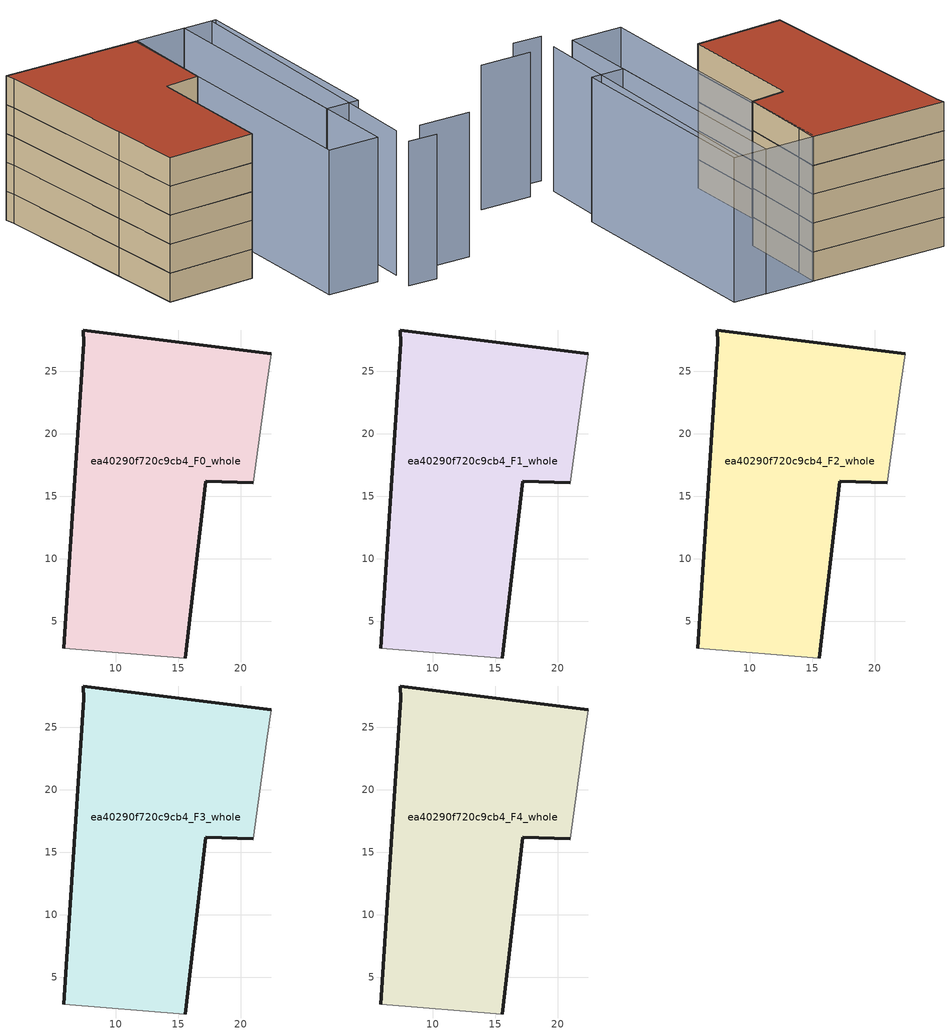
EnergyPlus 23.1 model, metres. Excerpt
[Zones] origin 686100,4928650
ea40290f720c9cb4_F0_whole
 floor ground (EU_floor_Construction): 15.58,2.04 17.2,16.21 21.03,16.07 22.09,23.95 22.45,26.39 7.4,28.29 7.44,27.25 6.38,10.88 5.85,2.84 z0
 wall outside (EU_wall_Construction): 5.85,2.84 6.38,10.88 7.44,27.25 7.4,28.29 22.45,26.39 / 21.03,16.07 17.2,16.21 15.58,2.04 z0:3
 wall adiabatic (EU_wall_Construction): 22.45,26.39 22.09,23.95 21.03,16.07 / 15.58,2.04 5.85,2.84 z0:3
ea40290f720c9cb4_F1_whole
 floor to ea40290f720c9cb4_F0_whole (EU_floor_Construction): 15.58,2.04 17.2,16.21 21.03,16.07 22.09,23.95 22.45,26.39 7.4,28.29 7.44,27.25 6.38,10.88 5.85,2.84 z3
 wall outside (EU_wall_Construction): 5.85,2.84 6.38,10.88 7.44,27.25 7.4,28.29 22.45,26.39 / 21.03,16.07 17.2,16.21 15.58,2.04 z3:6
 wall adiabatic (EU_wall_Construction): 22.45,26.39 22.09,23.95 21.03,16.07 / 15.58,2.04 5.85,2.84 z3:6
ea40290f720c9cb4_F2_whole
 floor to ea40290f720c9cb4_F1_whole (EU_floor_Construction): 15.58,2.04 17.2,16.21 21.03,16.07 22.09,23.95 22.45,26.39 7.4,28.29 7.44,27.25 6.38,10.88 5.85,2.84 z6
 wall outside (EU_wall_Construction): 5.85,2.84 6.38,10.88 7.44,27.25 7.4,28.29 22.45,26.39 / 21.03,16.07 17.2,16.21 15.58,2.04 z6:9
 wall adiabatic (EU_wall_Construction): 22.45,26.39 22.09,23.95 21.03,16.07 / 15.58,2.04 5.85,2.84 z6:9
ea40290f720c9cb4_F3_whole
 floor to ea40290f720c9cb4_F2_whole (EU_floor_Construction): 15.58,2.04 17.2,16.21 21.03,16.07 22.09,23.95 22.45,26.39 7.4,28.29 7.44,27.25 6.38,10.88 5.85,2.84 z9
 wall outside (EU_wall_Construction): 5.85,2.84 6.38,10.88 7.44,27.25 7.4,28.29 22.45,26.39 / 21.03,16.07 17.2,16.21 15.58,2.04 z9:12
 wall adiabatic (EU_wall_Construction): 22.45,26.39 22.09,23.95 21.03,16.07 / 15.58,2.04 5.85,2.84 z9:12
ea40290f720c9cb4_F4_whole
 floor to ea40290f720c9cb4_F3_whole (EU_floor_Construction): 15.58,2.04 17.2,16.21 21.03,16.07 22.09,23.95 22.45,26.39 7.4,28.29 7.44,27.25 6.38,10.88 5.85,2.84 z12
 wall outside (EU_wall_Construction): 5.85,2.84 6.38,10.88 7.44,27.25 7.4,28.29 22.45,26.39 / 21.03,16.07 17.2,16.21 15.58,2.04 z12:15
 wall adiabatic (EU_wall_Construction): 22.45,26.39 22.09,23.95 21.03,16.07 / 15.58,2.04 5.85,2.84 z12:15
 roof outside (EU_roof_Construction): 22.45,26.39 22.09,23.95 21.03,16.07 17.2,16.21 15.58,2.04 5.85,2.84 6.38,10.88 7.44,27.25 7.4,28.29 z15
shading: 25.6,-9.27 28.75,-9.7 / 26.35,-6.57 31,25.3 / 28.97,-7.01 34.61,-7.75 / 5.85,2.85 15.58,2.05 / 27.86,25.76 24.06,-6.54 / 24.06,-6.54 18.45,-5.88 / 18.45,-5.88 22.25,26.42 / 22.25,26.42 27.86,25.76 / 25,1.94 27.85,25.7 / 27.85,25.7 31.49,25.27 / 31.49,25.27 28.64,1.51 / 28.64,1.51 25,1.94 z0:15
[Building]
EU S2 Campaign: North Axis=0; Terrain=City; Solar Distribution=FullExterior
[Site:Location]
Bologna: Latitude=44.5; Longitude=11.25; Time Zone=1; Elevation=37
[SizingPeriod:WeatherFileDays]
AnnualSizingPeriod: Begin Month=1; Begin Day of Month=1; End Month=12; End Day of Month=31; Day of Week for Start Day=Monday; Use Weather File Daylight Saving Period=No; Use Weather File Rain and Snow Indicators=No
[MATERIAL]
EU_InternalMass_Material: Roughness=MediumRough; Thickness=0.1; Conductivity=1; Density=1800; Specific Heat=900; Thermal Absorptance=0.9; Solar Absorptance=0.7; Visible Absorptance=0.7
[MATERIAL:NOMASS] Roughness=MediumRough; Thermal Absorptance=0.9; Solar Absorptance=0.7; Visible Absorptance=0.7
Name | Thermal Resistance
EU_wall_NoMass | 0.905828
EU_roof_NoMass | 0.37593
EU_floor_NoMass | 0.67114
[CONSTRUCTION]
EU_wall_Construction: EU_wall_NoMass
EU_roof_Construction: EU_roof_NoMass
EU_floor_Construction: EU_floor_NoMass
EU_InternalMass_Construction: EU_InternalMass_Material
[ZONE] Type=1; Multiplier=1; Ceiling Height=autocalculate; Floor Area=autocalculate; Part of Total Floor Area=Yes
Name | Volume
ea40290f720c9cb4_F0_whole | 910.902
ea40290f720c9cb4_F1_whole; ea40290f720c9cb4_F2_whole; ea40290f720c9cb4_F3_whole; ea40290f720c9cb4_F4_whole | 910.903
[INTERNALMASS] Construction=EU_InternalMass_Construction; Surface Area=303.634
Name | Zone or ZoneList
ea40290f720c9cb4_F0_whole_EU_InternalMass | ea40290f720c9cb4_F0_whole
ea40290f720c9cb4_F1_whole_EU_InternalMass | ea40290f720c9cb4_F1_whole
ea40290f720c9cb4_F2_whole_EU_InternalMass | ea40290f720c9cb4_F2_whole
ea40290f720c9cb4_F3_whole_EU_InternalMass | ea40290f720c9cb4_F3_whole
ea40290f720c9cb4_F4_whole_EU_InternalMass | ea40290f720c9cb4_F4_whole
[OTHEREQUIPMENT] Fuel Type=Electricity; Design Level Calculation Method=Watts/Area; Power per Zone Floor Area=1; Fraction Latent=0; Fraction Radiant=0; Fraction Lost=0; Carbon Dioxide Generation Rate=0; EndUse Subcategory=EU_Step8_InternalGains
Name | Zone or ZoneList or Space or SpaceList | Schedule
EU_Step8_InternalGain_ea40290f720c9cb4_F0_whole_f000 | ea40290f720c9cb4_F0_whole | EU_Step8_GainSchedule_ea40290f720c9cb4_F0_whole_f000
EU_Step8_InternalGain_ea40290f720c9cb4_F1_whole_f000 | ea40290f720c9cb4_F1_whole | EU_Step8_GainSchedule_ea40290f720c9cb4_F1_whole_f000
EU_Step8_InternalGain_ea40290f720c9cb4_F2_whole_f000 | ea40290f720c9cb4_F2_whole | EU_Step8_GainSchedule_ea40290f720c9cb4_F2_whole_f000
EU_Step8_InternalGain_ea40290f720c9cb4_F3_whole_f000 | ea40290f720c9cb4_F3_whole | EU_Step8_GainSchedule_ea40290f720c9cb4_F3_whole_f000
EU_Step8_InternalGain_ea40290f720c9cb4_F4_whole_f000 | ea40290f720c9cb4_F4_whole | EU_Step8_GainSchedule_ea40290f720c9cb4_F4_whole_f000
[ZONEVENTILATION:DESIGNFLOWRATE] Schedule=EU_AlwaysOn; Design Flow Rate Calculation Method=AirChanges/Hour; Air Changes per Hour=0.73129; Ventilation Type=Natural; Fan Pressure Rise=0; Fan Total Efficiency=1; Constant Term Coefficient=1; Temperature Term Coefficient=0; Velocity Term Coefficient=0; Velocity Squared Term Coefficient=0; Minimum Indoor Temperature=-100; Maximum Indoor Temperature=100; Delta Temperature=-100; Minimum Outdoor Temperature=-100; Maximum Outdoor Temperature=100; Maximum Wind Speed=40
Name | Zone or ZoneList or Space or SpaceList
EU_ConstantAir_ea40290f720c9cb4_F0_whole | ea40290f720c9cb4_F0_whole
EU_ConstantAir_ea40290f720c9cb4_F1_whole | ea40290f720c9cb4_F1_whole
EU_ConstantAir_ea40290f720c9cb4_F2_whole | ea40290f720c9cb4_F2_whole
EU_ConstantAir_ea40290f720c9cb4_F3_whole | ea40290f720c9cb4_F3_whole
EU_ConstantAir_ea40290f720c9cb4_F4_whole | ea40290f720c9cb4_F4_whole
[HVACTEMPLATE:THERMOSTAT] Constant Heating Setpoint=20; Constant Cooling Setpoint=50
EU_HeatOnly_ea40290f720c9cb4_F0_whole; EU_HeatOnly_ea40290f720c9cb4_F1_whole; EU_HeatOnly_ea40290f720c9cb4_F2_whole; EU_HeatOnly_ea40290f720c9cb4_F3_whole; EU_HeatOnly_ea40290f720c9cb4_F4_whole
[HVACTEMPLATE:ZONE:IDEALLOADSAIRSYSTEM] System Availability Schedule=EU_AlwaysOn; Maximum Heating Supply Air Temperature=50; Minimum Cooling Supply Air Temperature=13; Maximum Heating Supply Air Humidity Ratio=0.0156; Minimum Cooling Supply Air Humidity Ratio=0.0077; Heating Limit=NoLimit; Cooling Limit=NoLimit; Heating Availability Schedule=EU_AlwaysOn; Cooling Availability Schedule=EU_CoolingOff; Dehumidification Control Type=ConstantSensibleHeatRatio; Cooling Sensible Heat Ratio=0.7; Dehumidification Setpoint=60; Humidification Control Type=None; Humidification Setpoint=30; Outdoor Air Method=None; Outdoor Air Flow Rate per Person=0.00944; Outdoor Air Flow Rate per Zone Floor Area=0; Outdoor Air Flow Rate per Zone=0; Demand Controlled Ventilation Type=None; Outdoor Air Economizer Type=NoEconomizer; Heat Recovery Type=None; Sensible Heat Recovery Effectiveness=0.7; Latent Heat Recovery Effectiveness=0.65
Name | Template Thermostat
ea40290f720c9cb4_F0_whole | EU_HeatOnly_ea40290f720c9cb4_F0_whole
ea40290f720c9cb4_F1_whole | EU_HeatOnly_ea40290f720c9cb4_F1_whole
ea40290f720c9cb4_F2_whole | EU_HeatOnly_ea40290f720c9cb4_F2_whole
ea40290f720c9cb4_F3_whole | EU_HeatOnly_ea40290f720c9cb4_F3_whole
ea40290f720c9cb4_F4_whole | EU_HeatOnly_ea40290f720c9cb4_F4_whole
[SIZING:ZONE] Zone Cooling Design Supply Air Temperature Input Method=SupplyAirTemperature; Zone Cooling Design Supply Air Temperature=13; Zone Heating Design Supply Air Temperature Input Method=SupplyAirTemperature; Zone Heating Design Supply Air Temperature=50; Zone Cooling Design Supply Air Humidity Ratio=0.008; Zone Heating Design Supply Air Humidity Ratio=0.008; Cooling Design Air Flow Method=DesignDay; Cooling Design Air Flow Rate=0; Cooling Minimum Air Flow per Zone Floor Area=0.000762; Cooling Minimum Air Flow=0; Cooling Minimum Air Flow Fraction=0.2; Heating Design Air Flow Method=DesignDay; Heating Design Air Flow Rate=0; Heating Maximum Air Flow per Zone Floor Area=0.002032; Heating Maximum Air Flow=0.141576; Heating Maximum Air Flow Fraction=0.3; Account for Dedicated Outdoor Air System=No; Dedicated Outdoor Air System Control Strategy=NeutralSupplyAir; Dedicated Outdoor Air Low Setpoint Temperature for Design=autosize; Dedicated Outdoor Air High Setpoint Temperature for Design=autosize; Zone Load Sizing Method=Sensible Load Only No Latent Load; Zone Latent Cooling Design Supply Air Humidity Ratio Input Method=HumidityRatioDifference; Zone Cooling Design Supply Air Humidity Ratio Difference=0.005; Zone Latent Heating Design Supply Air Humidity Ratio Input Method=HumidityRatioDifference; Zone Humidification Design Supply Air Humidity Ratio Difference=0.005
ea40290f720c9cb4_F0_whole; ea40290f720c9cb4_F1_whole; ea40290f720c9cb4_F2_whole; ea40290f720c9cb4_F3_whole; ea40290f720c9cb4_F4_whole
[SCHEDULE:CONSTANT]
Name | Hourly Value
EU_AlwaysOn | 1
EU_CoolingOff | 0
[SCHEDULE:FILE] Column Number=1; Rows to Skip at Top=0; Number of Hours of Data=8760; Column Separator=Comma; Interpolate to Timestep=No; Minutes per Item=60; Adjust Schedule for Daylight Savings=Yes
Name | File
EU_Step8_GainSchedule_ea40290f720c9cb4_F0_whole_f000 | ../../schedules/ea40290f720c9cb4/ea40290f720c9cb4_F0_whole_f000_gain.csv
EU_Step8_GainSchedule_ea40290f720c9cb4_F1_whole_f000 | ../../schedules/ea40290f720c9cb4/ea40290f720c9cb4_F1_whole_f000_gain.csv
EU_Step8_GainSchedule_ea40290f720c9cb4_F2_whole_f000 | ../../schedules/ea40290f720c9cb4/ea40290f720c9cb4_F2_whole_f000_gain.csv
EU_Step8_GainSchedule_ea40290f720c9cb4_F3_whole_f000 | ../../schedules/ea40290f720c9cb4/ea40290f720c9cb4_F3_whole_f000_gain.csv
EU_Step8_GainSchedule_ea40290f720c9cb4_F4_whole_f000 | ../../schedules/ea40290f720c9cb4/ea40290f720c9cb4_F4_whole_f000_gain.csv
